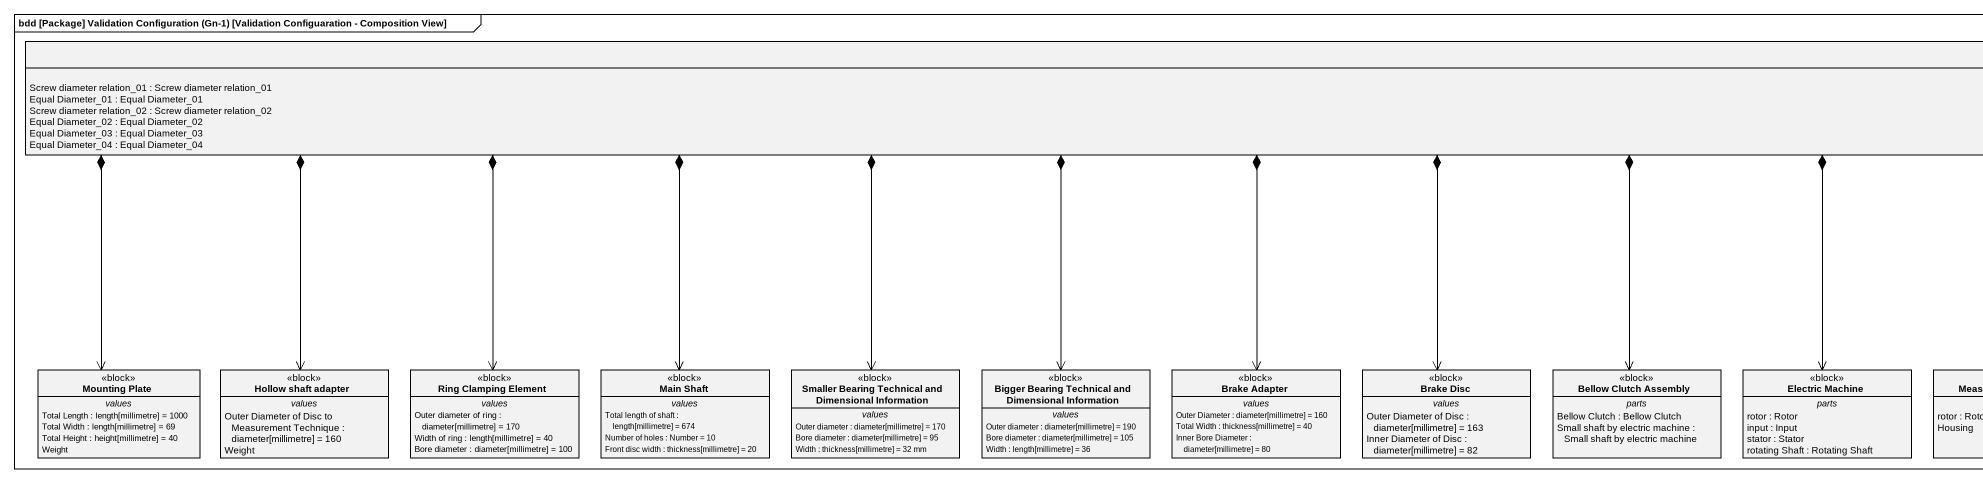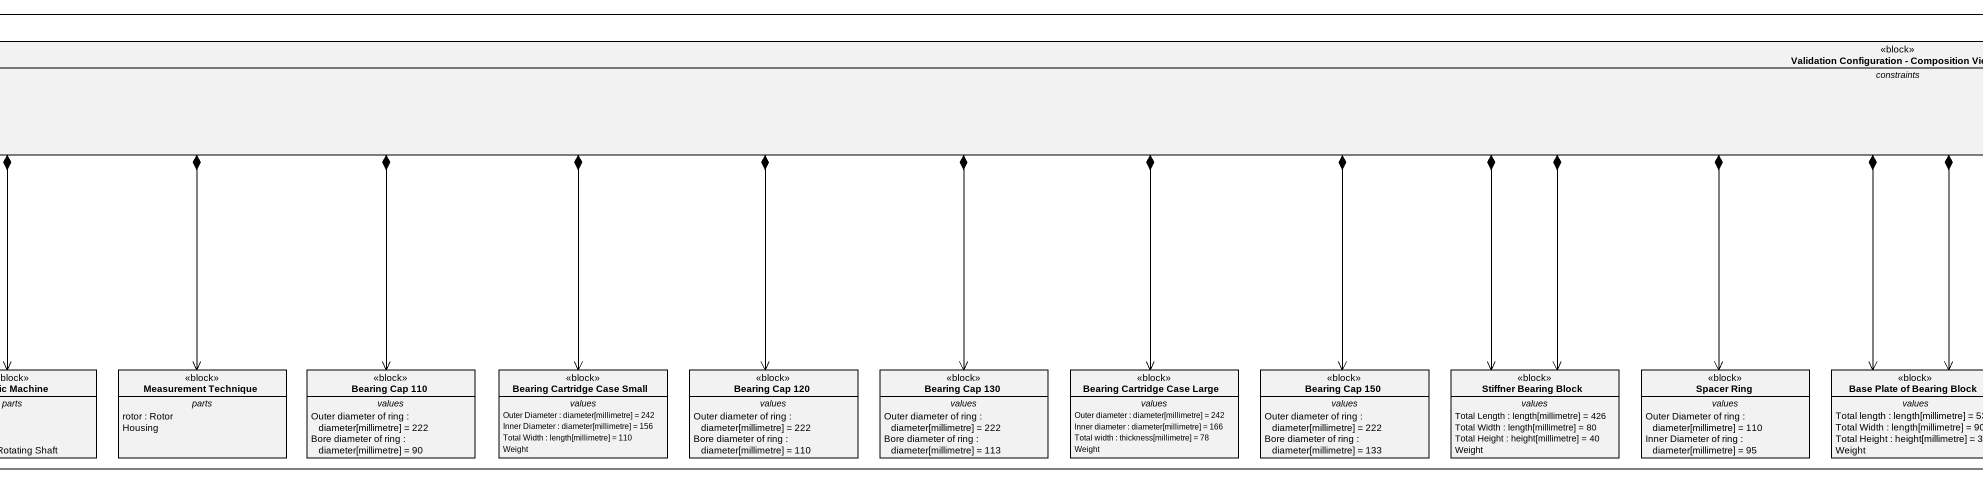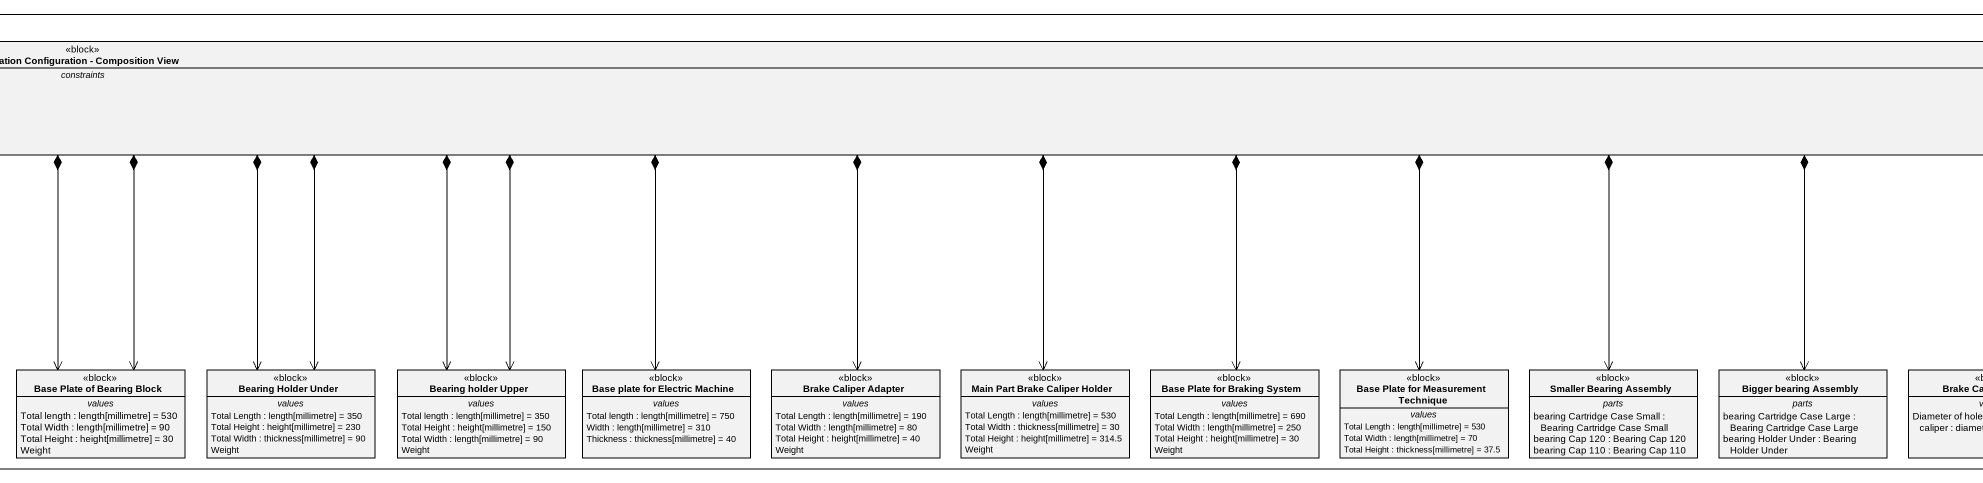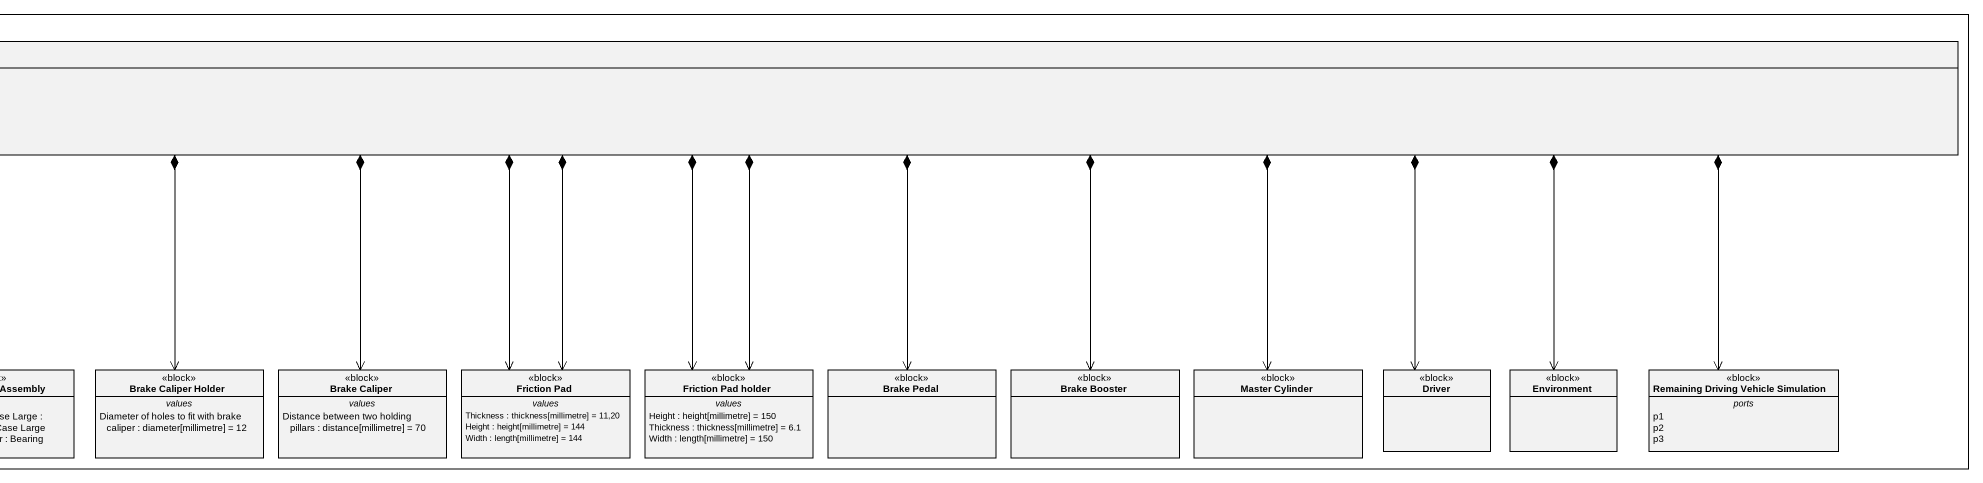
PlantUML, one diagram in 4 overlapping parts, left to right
@startuml
mainframe bdd [Package] Validation Configuration (Gn-1) [Validation Configuaration - Composition View]
hide circle
hide empty members
class "Validation Configuration - Composition View" as Validation_Configuration <<block>> {
  -- constraints --
  Screw diameter relation_01 : Screw diameter relation_01
  Equal Diameter_01 : Equal Diameter_01
  Screw diameter relation_02 : Screw diameter relation_02
  Equal Diameter_02 : Equal Diameter_02
  Equal Diameter_03 : Equal Diameter_03
  Equal Diameter_04 : Equal Diameter_04
}
class "Mounting Plate" as Mounting_Plate <<block>> {
  -- values --
  Total Length : length[millimetre] = 1000
  Total Width : length[millimetre] = 69
  Total Height : height[millimetre] = 40
  Weight
}
class "Hollow shaft adapter" as Hollow_shaft_adapter <<block>> {
  -- values --
  Outer Diameter of Disc to Measurement Technique : diameter[millimetre] = 160
  Weight
}
class "Ring Clamping Element" as Ring_Clamping_Element <<block>> {
  -- values --
  Outer diameter of ring : diameter[millimetre] = 170
  Width of ring : length[millimetre] = 40
  Bore diameter : diameter[millimetre] = 100
}
class "Main Shaft" as Main_Shaft <<block>> {
  -- values --
  Total length of shaft : length[millimetre] = 674
  Number of holes : Number = 10
  Front disc width : thickness[millimetre] = 20
}
class "Smaller Bearing Technical and Dimensional Information" as Smaller_Bearing_Technical <<block>> {
  -- values --
  Outer diameter : diameter[millimetre] = 170
  Bore diameter : diameter[millimetre] = 95
  Width : thickness[millimetre] = 32 mm
}
class "Bigger Bearing Technical and Dimensional Information" as Bigger_Bearing_Technical <<block>> {
  -- values --
  Outer diameter : diameter[millimetre] = 190
  Bore diameter : diameter[millimetre] = 105
  Width : length[millimetre] = 36
}
class "Brake Adapter" as Brake_Adapter <<block>> {
  -- values --
  Outer Diameter : diameter[millimetre] = 160
  Total Width : thickness[millimetre] = 40
  Inner Bore Diameter : diameter[millimetre] = 80
}
class "Brake Disc" as Brake_Disc <<block>> {
  -- values --
  Outer Diameter of Disc : diameter[millimetre] = 163
  Inner Diameter of Disc : diameter[millimetre] = 82
}
class "Bellow Clutch Assembly" as Bellow_Clutch_Assembly <<block>> {
  -- parts --
  Bellow Clutch : Bellow Clutch
  Small shaft by electric machine : Small shaft by electric machine
}
class "Electric Machine" as Electric_Machine <<block>> {
  -- parts --
  rotor : Rotor
  input : Input
  stator : Stator
  rotating Shaft : Rotating Shaft
}
class "Measurement Technique" as Measurement_Technique <<block>> {
  -- parts --
  rotor : Rotor
  Housing
}
class "Bearing Cap 110" as Bearing_Cap_110 <<block>> {
  -- values --
  Outer diameter of ring : diameter[millimetre] = 222
  Bore diameter of ring : diameter[millimetre] = 90
}
class "Bearing Cartridge Case Small" as Bearing_Cartridge_Case_Small <<block>> {
  -- values --
  Outer Diameter : diameter[millimetre] = 242
  Inner Diameter : diameter[millimetre] = 156
  Total Width : length[millimetre] = 110
  Weight
}
class "Bearing Cap 120" as Bearing_Cap_120 <<block>> {
  -- values --
  Outer diameter of ring : diameter[millimetre] = 222
  Bore diameter of ring : diameter[millimetre] = 110
}
class "Bearing Cap 130" as Bearing_Cap_130 <<block>> {
  -- values --
  Outer diameter of ring : diameter[millimetre] = 222
  Bore diameter of ring : diameter[millimetre] = 113
}
class "Bearing Cartridge Case Large" as Bearing_Cartridge_Case_Large <<block>> {
  -- values --
  Outer diameter : diameter[millimetre] = 242
  Inner diameter : diameter[millimetre] = 166
  Total width : thickness[millimetre] = 78
  Weight
}
class "Bearing Cap 150" as Bearing_Cap_150 <<block>> {
  -- values --
  Outer diameter of ring : diameter[millimetre] = 222
  Bore diameter of ring : diameter[millimetre] = 133
}
class "Stiffner Bearing Block" as Stiffner_Bearing_Block <<block>> {
  -- values --
  Total Length : length[millimetre] = 426
  Total Width : length[millimetre] = 80
  Total Height : height[millimetre] = 40
  Weight
}
class "Spacer Ring" as Spacer_Ring <<block>> {
  -- values --
  Outer Diameter of ring : diameter[millimetre] = 110
  Inner Diameter of ring : diameter[millimetre] = 95
}
class "Base Plate of Bearing Block" as Base_Plate_of_Bearing_Block <<block>> {
  -- values --
  Total length : length[millimetre] = 530
  Total Width : length[millimetre] = 90
  Total Height : height[millimetre] = 30
  Weight
}
class "Bearing Holder Under" as Bearing_Holder_Under <<block>> {
  -- values --
  Total Length : length[millimetre] = 350
  Total Height : height[millimetre] = 230
  Total Width : thickness[millimetre] = 90
  Weight
}
class "Bearing holder Upper" as Bearing_holder_Upper <<block>> {
  -- values --
  Total length : length[millimetre] = 350
  Total Height : height[millimetre] = 150
  Total Width : length[millimetre] = 90
  Weight
}
class "Base plate for Electric Machine" as Base_plate_for_Electric <<block>> {
  -- values --
  Total length : length[millimetre] = 750
  Width : length[millimetre] = 310
  Thickness : thickness[millimetre] = 40
}
class "Brake Caliper Adapter" as Brake_Caliper_Adapter <<block>> {
  -- values --
  Total Length : length[millimetre] = 190
  Total Width : length[millimetre] = 80
  Total Height : height[millimetre] = 40
  Weight
}
class "Main Part Brake Caliper Holder" as Main_Part_Brake_Caliper <<block>> {
  -- values --
  Total Length : length[millimetre] = 530
  Total Width : thickness[millimetre] = 30
  Total Height : height[millimetre] = 314.5
  Weight
}
class "Base Plate for Braking System" as Base_Plate_for_Braking <<block>> {
  -- values --
  Total Length : length[millimetre] = 690
  Total Width : length[millimetre] = 250
  Total Height : height[millimetre] = 30
  Weight
}
class "Base Plate for Measurement Technique" as Base_Plate_for_Measurement <<block>> {
  -- values --
  Total Length : length[millimetre] = 530
  Total Width : length[millimetre] = 70
  Total Height : thickness[millimetre] = 37.5
}
class "Smaller Bearing Assembly" as Smaller_Bearing_Assembly <<block>> {
  -- parts --
  bearing Cartridge Case Small : Bearing Cartridge Case Small
  bearing Cap 120 : Bearing Cap 120
  bearing Cap 110 : Bearing Cap 110
}
class "Bigger bearing Assembly" as Bigger_bearing_Assembly <<block>> {
  -- parts --
  bearing Cartridge Case Large : Bearing Cartridge Case Large
  bearing Holder Under : Bearing Holder Under
}
class "Brake Caliper Holder" as Brake_Caliper_Holder <<block>> {
  -- values --
  Diameter of holes to fit with brake caliper : diameter[millimetre] = 12
}
class "Brake Caliper" as Brake_Caliper <<block>> {
  -- values --
  Distance between two holding pillars : distance[millimetre] = 70
}
class "Friction Pad" as Friction_Pad <<block>> {
  -- values --
  Thickness : thickness[millimetre] = 11,20
  Height : height[millimetre] = 144
  Width : length[millimetre] = 144
}
class "Friction Pad holder" as Friction_Pad_holder <<block>> {
  -- values --
  Height : height[millimetre] = 150
  Thickness : thickness[millimetre] = 6.1
  Width : length[millimetre] = 150
}
class "Brake Pedal" as Brake_Pedal <<block>>
class "Brake Booster" as Brake_Booster <<block>>
class "Master Cylinder" as Master_Cylinder <<block>>
class Driver <<block>>
class Environment <<block>>
class "Remaining Driving Vehicle Simulation" as Remaining_Driving_Vehicle <<block>> {
  -- ports --
  p1
  p2
  p3
}
Validation_Configuration *-left-> Mounting_Plate
Validation_Configuration *-left-> Hollow_shaft_adapter
Validation_Configuration *-left-> Ring_Clamping_Element
Validation_Configuration *-left-> Main_Shaft
Validation_Configuration *-left-> Smaller_Bearing_Technical
Validation_Configuration *-left-> Bigger_Bearing_Technical
Validation_Configuration *-left-> Brake_Adapter
Validation_Configuration *-left-> Brake_Disc
Validation_Configuration *-left-> Bellow_Clutch_Assembly
Validation_Configuration *-left-> Electric_Machine
Validation_Configuration *-left-> Measurement_Technique
Validation_Configuration *-left-> Bearing_Cap_110
Validation_Configuration *-left-> Bearing_Cartridge_Case_Small
Validation_Configuration *-left-> Bearing_Cap_120
Validation_Configuration *-left-> Bearing_Cap_130
Validation_Configuration *-left-> Bearing_Cartridge_Case_Large
Validation_Configuration *-left-> Bearing_Cap_150
Validation_Configuration *--> Stiffner_Bearing_Block
Validation_Configuration *--> Stiffner_Bearing_Block
Validation_Configuration *--> Spacer_Ring
Validation_Configuration *--> Base_Plate_of_Bearing_Block
Validation_Configuration *--> Base_Plate_of_Bearing_Block
Validation_Configuration *--> Bearing_Holder_Under
Validation_Configuration *--> Bearing_Holder_Under
Validation_Configuration *--> Bearing_holder_Upper
Validation_Configuration *--> Bearing_holder_Upper
Validation_Configuration *-right-> Base_plate_for_Electric
Validation_Configuration *-right-> Brake_Caliper_Adapter
Validation_Configuration *-right-> Main_Part_Brake_Caliper
Validation_Configuration *-right-> Base_Plate_for_Braking
Validation_Configuration *-right-> Base_Plate_for_Measurement
Validation_Configuration *-right-> Smaller_Bearing_Assembly
Validation_Configuration *-right-> Bigger_bearing_Assembly
Validation_Configuration *-right-> Brake_Caliper_Holder
Validation_Configuration *-right-> Brake_Caliper
Validation_Configuration *-right-> Friction_Pad
Validation_Configuration *-right-> Friction_Pad
Validation_Configuration *-right-> Friction_Pad_holder
Validation_Configuration *-right-> Friction_Pad_holder
Validation_Configuration *-right-> Brake_Pedal
Validation_Configuration *-right-> Brake_Booster
Validation_Configuration *-right-> Master_Cylinder
Validation_Configuration *-right-> Driver
Validation_Configuration *-right-> Environment
Validation_Configuration *-right-> Remaining_Driving_Vehicle
@enduml
